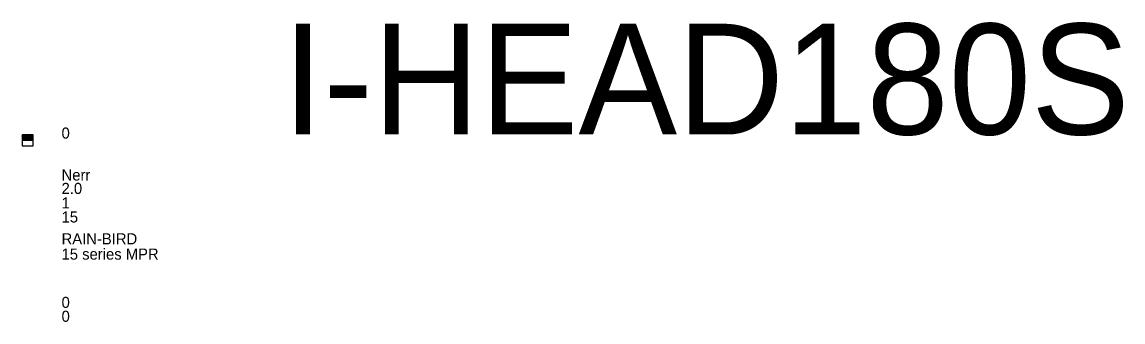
# Model space of a CAD drawing. Extents: x -141445 to -141321, y 26410 to 27069.
# Drawn here: x -141407.97 to -141398.02, y 26756.62 to 26759.33 of the extents above; entities that cross this region are included whole.
import ezdxf

# ---------------------------------------------------------------- set-up
doc = ezdxf.new("R2010")
doc.units = 0
doc.header["$MEASUREMENT"] = 0
doc.layers.get('0').update_dxf_attribs({"linetype": 'CONTINUOUS'})
for name, color, linetype in [('$I-ATT-TEXTDAT', 81, 'CONTINUOUS'), ('$I-ATT-TEXTVIS', 3, 'CONTINUOUS'), ('PEN00', 3, 'CONTINUOUS'), ('PEN000-S', 11, 'CONTINUOUS')]:
    doc.layers.add(name, color=color, linetype=linetype)

# ---------------------------------------------------------------- blocks, each defined once
blk = doc.blocks.new('*X40')
at = {"color": 0}
for p, q in [((10322.332, -15678.161), (10322.763, -15677.73)), ((10322.332, -15678.073), (10322.674, -15677.73)), ((10322.332, -15677.985), (10322.586, -15677.73)), ((10322.332, -15677.896), (10322.498, -15677.73)), ((10322.332, -15677.808), (10322.409, -15677.73)), ((10322.351, -15678.23), (10322.851, -15677.73)), ((10322.44, -15678.23), (10322.94, -15677.73)), ((10322.528, -15678.23), (10323.028, -15677.73)), ((10322.616, -15678.23), (10323.116, -15677.73)), ((10322.705, -15678.23), (10323.205, -15677.73)), ((10322.793, -15678.23), (10323.293, -15677.73)), ((10322.882, -15678.23), (10323.332, -15677.78)), ((10322.97, -15678.23), (10323.332, -15677.869)), ((10323.058, -15678.23), (10323.332, -15677.957)), ((10323.147, -15678.23), (10323.332, -15678.045)), ((10323.235, -15678.23), (10323.332, -15678.134)), ((10323.323, -15678.23), (10323.332, -15678.222))]:
    blk.add_line(p, q, dxfattribs=at)
blk = doc.blocks.new('I-HEAD180S')
at = {"layer": 'PEN00'}
for p, q in [((0.05, 0.05), (-0.05, 0.05)), ((-0.05, 0.05), (-0.05, 0)), ((0.05, 0), (-0.05, 0)), ((-0.05, 0), (-0.05, -0.05)), ((0.05, 0), (0.05, 0.05)), ((-0.05, -0.05), (0.05, -0.05)), ((0.05, -0.05), (0.05, 0))]:
    blk.add_line(p, q, dxfattribs=at)
at = {"layer": 'PEN000-S', "xscale": 0.1, "yscale": 0.1, "zscale": 0.1}
blk.add_blockref('*X40', (-1032.2832, 1567.823), dxfattribs=at)
at = {"layer": '$I-ATT-TEXTDAT'}
for tag, p in [('ID', (0.3073, -0.3616)), ('GPM', (0.3073, -0.4828)), ('SIZE', (0.3073, -0.614)), ('RADIUS', (0.3073, -0.7407)), ('MAKE', (0.3073, -0.9377)), ('MODEL', (0.3073, -1.0757)), ('DAT1', (0.3073, -1.5112)), ('DAT2', (0.3073, -1.6367))]:
    blk.add_attdef(tag, p, '', height=0.1, dxfattribs=at)
at = {"layer": '$I-ATT-TEXTVIS'}
blk.add_attdef('SEQFLOW', (0.3073, 0.0168), '', height=0.1, dxfattribs=at)

msp = doc.modelspace()

# ---------------------------------------------------------------- block references
msp.add_blockref('I-HEAD180S', (-141407.9207, 26758.2625)).add_auto_attribs({'SEQFLOW': '0', 'ID': 'Nerr', 'GPM': '2.0', 'SIZE': '1', 'RADIUS': '15', 'MAKE': 'RAIN-BIRD', 'MODEL': '15 series MPR', 'DAT1': '0', 'DAT2': '0'})

# ---------------------------------------------------------------- texts
msp.add_text('I-HEAD180S', height=1).set_placement((-141405.6186, 26758.3162))

doc.saveas('drawing.dxf')
